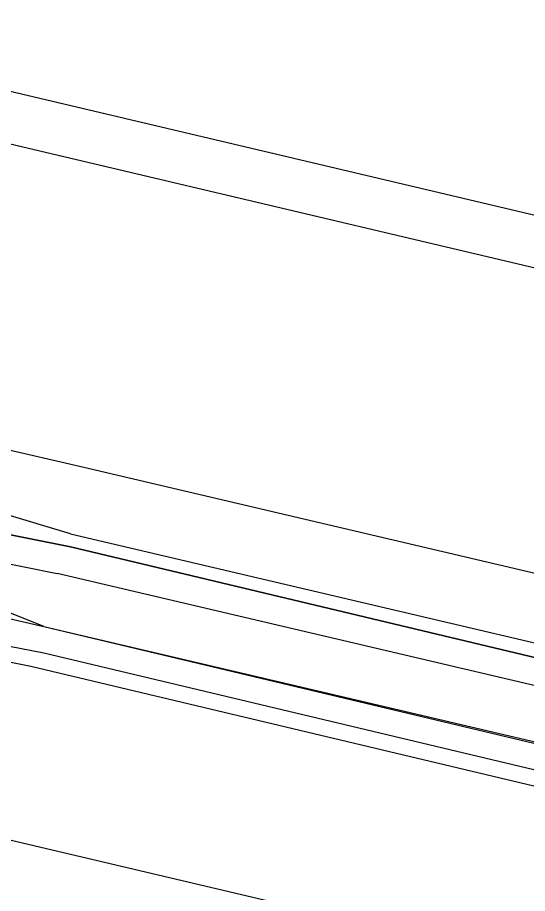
# Model space of a CAD drawing. Header units: feet. Extents: x -84 to 198, y -22 to 181.
# Drawn here: x 108.387 to 108.9, y 145.749 to 146.631 of the extents above; entities that cross this region are included whole.
import ezdxf

# ---------------------------------------------------------------- set-up
doc = ezdxf.new("R2010")
doc.units = ezdxf.units.FT
doc.layers.add('A-LINEA', color=7, linetype='CONTINUOUS')

msp = doc.modelspace()

# ---------------------------------------------------------------- linework, layer by layer
at = {"layer": 'A-LINEA'}
for p, q in [((103.4267, 147.7244), (117.0533, 144.5111)), ((116.7067, 144.5378), (108.12, 146.5644)), ((108.4533, 146.1778), (108.0533, 146.2711)), ((112.32, 145.2711), (108.4533, 146.1778)), ((108.4133, 146.0178), (112.28, 145.0978)), ((108.4133, 146.0178), (112.28, 145.1111)), ((108.3467, 146.0044), (108.4133, 145.9911)), ((108.3333, 145.9911), (108.4, 145.9778)), ((108.4133, 145.9911), (112.28, 145.0711)), ((108.4, 145.9778), (112.2667, 145.0578)), ((108.3733, 145.8044), (112.2267, 144.8978))]:
    msp.add_line(p, q, dxfattribs=at)
for points in [[(108.44, 146.1111), (108.3067, 146.1511), (108.3067, 146.1378), (108.2933, 146.1378), (108.3067, 146.1244), (108.44, 146.0978), (108.3067, 146.1244), (108.2933, 146.1244), (108.2933, 146.1111), (108.2933, 146.0978), (108.4267, 146.0711)], [(108.44, 146.1111), (112.36, 145.1911), (112.36, 145.1778), (112.36, 145.1644), (108.44, 146.0978), (112.36, 145.1644), (112.36, 145.1511), (112.3467, 145.1511), (108.4267, 146.0711)], [(108.24, 146.0578), (108.4133, 146.0178), (108.3467, 146.0444), (108.3467, 146.0578), (108.3467, 146.0578)]]:
    msp.add_lwpolyline(points, dxfattribs=at)

doc.saveas('drawing.dxf')
